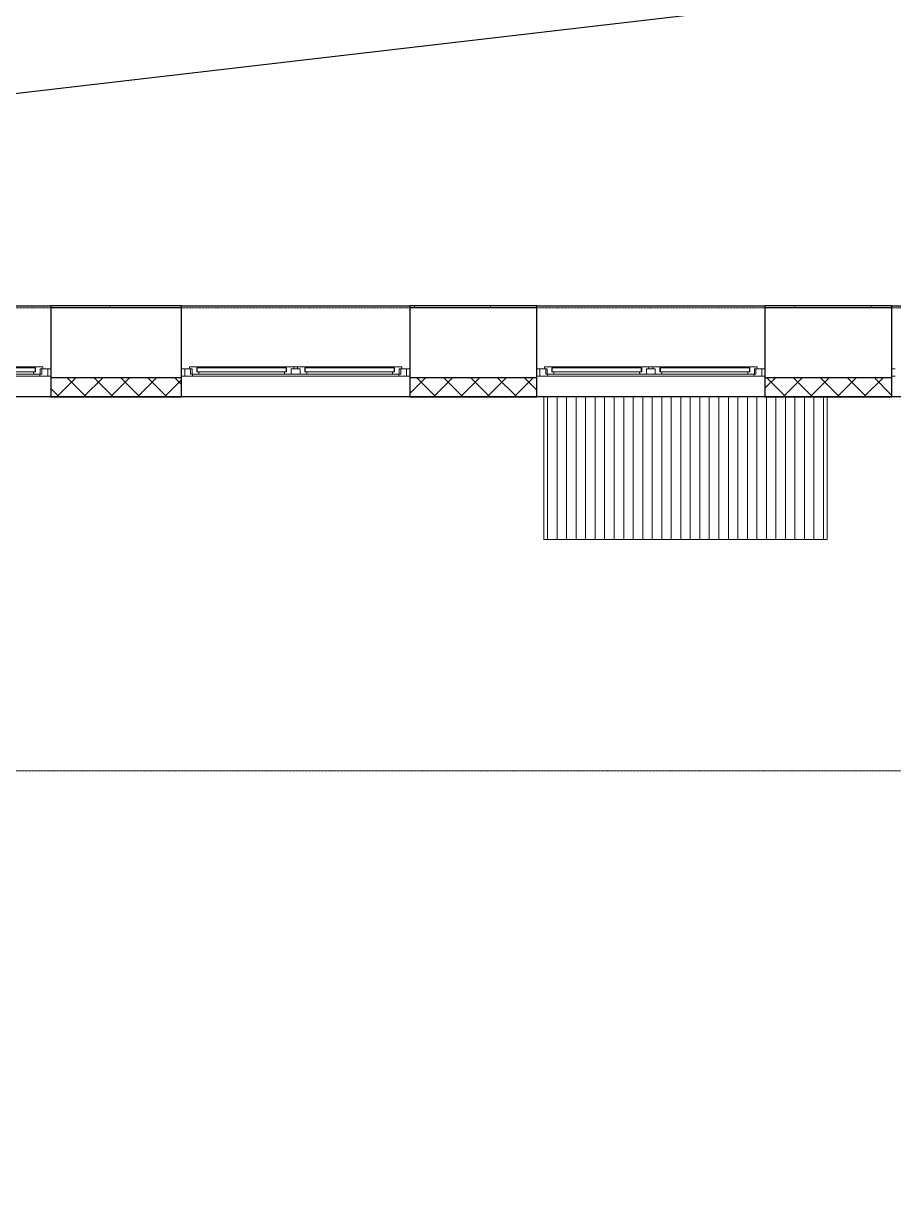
# Model space of a CAD drawing. Header units: millimetres. Extents: x -695119 to 412940, y -249585 to 622758.
# Drawn here: x 129918 to 136776, y -38424 to -29130 of the extents above; entities that cross this region are included whole.
import ezdxf

# ---------------------------------------------------------------- set-up
doc = ezdxf.new("R2010")
doc.units = ezdxf.units.MM
doc.linetypes.add('ADSK_Линия сетки', pattern=[25, 20, -2.5, 0, -2.5])
for name, color, linetype, lineweight in [('_Схема', 5, 'Continuous', 30), ('Каркас_Импост', 8, 'Continuous', 9), ('Крыши', 7, 'Continuous', 9), ('Окна', 252, 'Continuous', 9), ('Оси', 252, 'Continuous', 9), ('Остекление', 8, 'Continuous', 9), ('Стены разрез', 7, 'Continuous', 30), ('Стены штриховка', 7, 'Continuous', 9), ('Штриховка поверхностей', 7, 'Continuous', 9)]:
    doc.layers.add(name, color=color, linetype=linetype, lineweight=lineweight)
doc.layers.add('Стены', color=194, linetype='Continuous')

# ---------------------------------------------------------------- blocks, each defined once
blk = doc.blocks.new('1 этаж')
at = {"layer": 'Каркас_Импост', "color": 251, "true_color": 0x636466}
for p, q in [((-46401.4, -113087.4), (-44770.2, -113087.4)), ((-45500.4, -113070.4), (-44819.2, -113070.4)), ((-44821.4, -113012.4), (-45498.2, -113012.4)), ((-44804.8, -113012.4), (-44806.8, -113012.4)), ((-43571.4, -113087.4), (-41940.2, -113087.4)), ((-43534.8, -113012.4), (-43536.8, -113012.4)), ((-43522.4, -113070.4), (-42841.2, -113070.4)), ((-42843.4, -113012.4), (-43520.2, -113012.4)), ((-42826.8, -113012.4), (-42828.8, -113012.4)), ((-42720.8, -113070.4), (-42790.8, -113070.4)), ((-42770.8, -113012.4), (-42740.8, -113012.4)), ((-42740.8, -113029.4), (-42770.8, -113029.4)), ((-42682.8, -113012.4), (-42684.8, -113012.4)), ((-42670.4, -113070.4), (-41989.2, -113070.4)), ((-41991.4, -113012.4), (-42668.2, -113012.4)), ((-41974.8, -113012.4), (-41976.8, -113012.4)), ((-40771.4, -113087.4), (-39140.2, -113087.4)), ((-40734.8, -113012.4), (-40736.8, -113012.4)), ((-40722.4, -113070.4), (-40041.2, -113070.4)), ((-40043.4, -113012.4), (-40720.2, -113012.4)), ((-40026.8, -113012.4), (-40028.8, -113012.4)), ((-39920.8, -113070.4), (-39990.8, -113070.4)), ((-39970.8, -113012.4), (-39940.8, -113012.4)), ((-39940.8, -113029.4), (-39970.8, -113029.4)), ((-39882.8, -113012.4), (-39884.8, -113012.4)), ((-39870.4, -113070.4), (-39189.2, -113070.4)), ((-39191.4, -113012.4), (-39868.2, -113012.4)), ((-39174.8, -113012.4), (-39176.8, -113012.4))]:
    blk.add_line(p, q, dxfattribs=at)
at = {"layer": 'Каркас_Импост', "color": 251, "lineweight": 18, "true_color": 0x636466}
for p, q in [((-44821.4, -113012.4), (-44823.8, -113021.4)), ((-44823.8, -113021.4), (-44805.8, -113021.4)), ((-44805.8, -113053.4), (-44823.8, -113053.4)), ((-44823.8, -113053.4), (-44819.2, -113070.4)), ((-44806.8, -113012.4), (-44821.4, -113012.4)), ((-44819.2, -113070.4), (-44768.8, -113070.4)), ((-44805.8, -113013.4), (-44806.8, -113012.4)), ((-44804.8, -113012.4), (-44805.8, -113013.4)), ((-44805.8, -113021.4), (-44805.8, -113053.4)), ((-44748.8, -113012.4), (-44804.8, -113012.4)), ((-44774.8, -113070.4), (-44770.2, -113087.4)), ((-44770.2, -113087.4), (-44710.8, -113087.4)), ((-44768.8, -113070.4), (-44768.8, -113029.4)), ((-44768.8, -113029.4), (-44748.8, -113029.4)), ((-44756.8, -113070.4), (-44768.8, -113070.4)), ((-44756.8, -113029.4), (-44756.8, -113070.4)), ((-44748.8, -113029.4), (-44748.8, -113012.4)), ((-44710.8, -113029.4), (-44748.8, -113029.4)), ((-44710.8, -113087.4), (-44710.8, -113029.4)), ((-43592.8, -113029.4), (-43630.8, -113029.4)), ((-43630.8, -113029.4), (-43630.8, -113087.4)), ((-43630.8, -113087.4), (-43571.4, -113087.4)), ((-43536.8, -113012.4), (-43592.8, -113012.4)), ((-43592.8, -113012.4), (-43592.8, -113029.4)), ((-43592.8, -113029.4), (-43572.8, -113029.4)), ((-43584.8, -113070.4), (-43584.8, -113029.4)), ((-43572.8, -113070.4), (-43584.8, -113070.4)), ((-43572.8, -113029.4), (-43572.8, -113070.4)), ((-43572.8, -113070.4), (-43522.4, -113070.4)), ((-43571.4, -113087.4), (-43566.8, -113070.4)), ((-43535.8, -113013.4), (-43536.8, -113012.4)), ((-43534.8, -113012.4), (-43535.8, -113013.4)), ((-43535.8, -113053.4), (-43535.8, -113021.4)), ((-43535.8, -113021.4), (-43517.8, -113021.4)), ((-43517.8, -113053.4), (-43535.8, -113053.4)), ((-43520.2, -113012.4), (-43534.8, -113012.4)), ((-43522.4, -113070.4), (-43517.8, -113053.4)), ((-43517.8, -113021.4), (-43520.2, -113012.4)), ((-42843.4, -113012.4), (-42845.8, -113021.4)), ((-42845.8, -113021.4), (-42827.8, -113021.4)), ((-42827.8, -113053.4), (-42845.8, -113053.4)), ((-42845.8, -113053.4), (-42841.2, -113070.4)), ((-42828.8, -113012.4), (-42843.4, -113012.4)), ((-42841.2, -113070.4), (-42790.8, -113070.4)), ((-42827.8, -113013.4), (-42828.8, -113012.4)), ((-42826.8, -113012.4), (-42827.8, -113013.4)), ((-42827.8, -113021.4), (-42827.8, -113053.4)), ((-42770.8, -113012.4), (-42826.8, -113012.4)), ((-42790.8, -113070.4), (-42790.8, -113029.4)), ((-42790.8, -113029.4), (-42770.8, -113029.4)), ((-42770.8, -113029.4), (-42770.8, -113012.4)), ((-42684.8, -113012.4), (-42740.8, -113012.4)), ((-42740.8, -113012.4), (-42740.8, -113029.4)), ((-42740.8, -113029.4), (-42720.8, -113029.4)), ((-42720.8, -113029.4), (-42720.8, -113070.4)), ((-42720.8, -113070.4), (-42670.4, -113070.4)), ((-42683.8, -113013.4), (-42684.8, -113012.4)), ((-42682.8, -113012.4), (-42683.8, -113013.4)), ((-42683.8, -113053.4), (-42683.8, -113021.4)), ((-42683.8, -113021.4), (-42665.8, -113021.4)), ((-42665.8, -113053.4), (-42683.8, -113053.4)), ((-42668.2, -113012.4), (-42682.8, -113012.4)), ((-42670.4, -113070.4), (-42665.8, -113053.4)), ((-42665.8, -113021.4), (-42668.2, -113012.4)), ((-41991.4, -113012.4), (-41993.8, -113021.4)), ((-41993.8, -113021.4), (-41975.8, -113021.4)), ((-41975.8, -113053.4), (-41993.8, -113053.4)), ((-41993.8, -113053.4), (-41989.2, -113070.4)), ((-41976.8, -113012.4), (-41991.4, -113012.4)), ((-41989.2, -113070.4), (-41938.8, -113070.4)), ((-41975.8, -113013.4), (-41976.8, -113012.4)), ((-41974.8, -113012.4), (-41975.8, -113013.4)), ((-41975.8, -113021.4), (-41975.8, -113053.4)), ((-41918.8, -113012.4), (-41974.8, -113012.4)), ((-41944.8, -113070.4), (-41940.2, -113087.4)), ((-41940.2, -113087.4), (-41880.8, -113087.4)), ((-41938.8, -113070.4), (-41938.8, -113029.4)), ((-41938.8, -113029.4), (-41918.8, -113029.4)), ((-41926.8, -113070.4), (-41938.8, -113070.4)), ((-41926.8, -113029.4), (-41926.8, -113070.4)), ((-41918.8, -113029.4), (-41918.8, -113012.4)), ((-41880.8, -113029.4), (-41918.8, -113029.4)), ((-41880.8, -113087.4), (-41880.8, -113029.4)), ((-40792.8, -113029.4), (-40830.8, -113029.4)), ((-40830.8, -113029.4), (-40830.8, -113087.4)), ((-40830.8, -113087.4), (-40771.4, -113087.4)), ((-40736.8, -113012.4), (-40792.8, -113012.4)), ((-40792.8, -113012.4), (-40792.8, -113029.4)), ((-40792.8, -113029.4), (-40772.8, -113029.4)), ((-40784.8, -113070.4), (-40784.8, -113029.4)), ((-40772.8, -113070.4), (-40784.8, -113070.4)), ((-40772.8, -113029.4), (-40772.8, -113070.4)), ((-40772.8, -113070.4), (-40722.4, -113070.4)), ((-40771.4, -113087.4), (-40766.8, -113070.4)), ((-40735.8, -113013.4), (-40736.8, -113012.4)), ((-40734.8, -113012.4), (-40735.8, -113013.4)), ((-40735.8, -113053.4), (-40735.8, -113021.4)), ((-40735.8, -113021.4), (-40717.8, -113021.4)), ((-40717.8, -113053.4), (-40735.8, -113053.4)), ((-40720.2, -113012.4), (-40734.8, -113012.4)), ((-40722.4, -113070.4), (-40717.8, -113053.4)), ((-40717.8, -113021.4), (-40720.2, -113012.4)), ((-40043.4, -113012.4), (-40045.8, -113021.4)), ((-40045.8, -113021.4), (-40027.8, -113021.4)), ((-40027.8, -113053.4), (-40045.8, -113053.4)), ((-40045.8, -113053.4), (-40041.2, -113070.4)), ((-40028.8, -113012.4), (-40043.4, -113012.4)), ((-40041.2, -113070.4), (-39990.8, -113070.4)), ((-40027.8, -113013.4), (-40028.8, -113012.4)), ((-40026.8, -113012.4), (-40027.8, -113013.4)), ((-40027.8, -113021.4), (-40027.8, -113053.4)), ((-39970.8, -113012.4), (-40026.8, -113012.4)), ((-39990.8, -113070.4), (-39990.8, -113029.4)), ((-39990.8, -113029.4), (-39970.8, -113029.4)), ((-39970.8, -113029.4), (-39970.8, -113012.4)), ((-39884.8, -113012.4), (-39940.8, -113012.4)), ((-39940.8, -113012.4), (-39940.8, -113029.4)), ((-39940.8, -113029.4), (-39920.8, -113029.4)), ((-39920.8, -113029.4), (-39920.8, -113070.4)), ((-39920.8, -113070.4), (-39870.4, -113070.4)), ((-39883.8, -113013.4), (-39884.8, -113012.4)), ((-39882.8, -113012.4), (-39883.8, -113013.4)), ((-39883.8, -113053.4), (-39883.8, -113021.4)), ((-39883.8, -113021.4), (-39865.8, -113021.4)), ((-39865.8, -113053.4), (-39883.8, -113053.4)), ((-39868.2, -113012.4), (-39882.8, -113012.4)), ((-39870.4, -113070.4), (-39865.8, -113053.4)), ((-39865.8, -113021.4), (-39868.2, -113012.4)), ((-39191.4, -113012.4), (-39193.8, -113021.4)), ((-39193.8, -113021.4), (-39175.8, -113021.4)), ((-39175.8, -113053.4), (-39193.8, -113053.4)), ((-39193.8, -113053.4), (-39189.2, -113070.4)), ((-39176.8, -113012.4), (-39191.4, -113012.4)), ((-39189.2, -113070.4), (-39138.8, -113070.4)), ((-39175.8, -113013.4), (-39176.8, -113012.4)), ((-39174.8, -113012.4), (-39175.8, -113013.4)), ((-39175.8, -113021.4), (-39175.8, -113053.4)), ((-39118.8, -113012.4), (-39174.8, -113012.4)), ((-39144.8, -113070.4), (-39140.2, -113087.4)), ((-39140.2, -113087.4), (-39080.8, -113087.4)), ((-39138.8, -113070.4), (-39138.8, -113029.4)), ((-39138.8, -113029.4), (-39118.8, -113029.4)), ((-39126.8, -113070.4), (-39138.8, -113070.4)), ((-39126.8, -113029.4), (-39126.8, -113070.4)), ((-39118.8, -113029.4), (-39118.8, -113012.4)), ((-39080.8, -113029.4), (-39118.8, -113029.4)), ((-39080.8, -113087.4), (-39080.8, -113029.4))]:
    blk.add_line(p, q, dxfattribs=at)
at = {"layer": 'Крыши', "color": 251, "true_color": 0x636466}
for p, q in [((-40798.2, -113249.4), (-40798.2, -114375.4)), ((-38565.8, -114375.4), (-38565.8, -113249.4)), ((-40798.2, -114375.4), (-38565.8, -114375.4))]:
    blk.add_line(p, q, dxfattribs=at)
at = {"layer": 'Окна', "color": 251, "true_color": 0x636466}
for p, q in [((-44685.8, -113029.4), (-44710.8, -113029.4)), ((-44710.8, -113029.4), (-44710.8, -113087.4)), ((-44710.8, -113087.4), (-44685.8, -113087.4)), ((-43630.8, -113029.4), (-43655.8, -113029.4)), ((-43655.8, -113087.4), (-43630.8, -113087.4)), ((-43630.8, -113087.4), (-43630.8, -113029.4)), ((-41855.8, -113029.4), (-41880.8, -113029.4)), ((-41880.8, -113029.4), (-41880.8, -113087.4)), ((-41880.8, -113087.4), (-41855.8, -113087.4)), ((-40830.8, -113029.4), (-40855.8, -113029.4)), ((-40855.8, -113087.4), (-40830.8, -113087.4)), ((-40830.8, -113087.4), (-40830.8, -113029.4)), ((-39055.8, -113029.4), (-39080.8, -113029.4)), ((-39080.8, -113029.4), (-39080.8, -113087.4)), ((-39080.8, -113087.4), (-39055.8, -113087.4)), ((-38030.8, -113029.4), (-38055.8, -113029.4)), ((-38055.8, -113087.4), (-38030.8, -113087.4))]:
    blk.add_line(p, q, dxfattribs=at)
at = {"layer": 'Оси', "color": 251, "linetype": 'ADSK_Линия сетки', "true_color": 0x636466}
for p, q in [((4311.5, -112547.4), (-72628.1, -112547.4)), ((-30135.8, -116197.4), (-72628.1, -116197.4))]:
    blk.add_line(p, q, dxfattribs=at)
at = {"layer": 'Остекление', "color": 251, "true_color": 0x636466}
for p, q in [((-44808.8, -113021.4), (-45510.8, -113021.4)), ((-45510.8, -113053.4), (-44808.8, -113053.4)), ((-44808.8, -113053.4), (-44808.8, -113021.4)), ((-44808.8, -113021.4), (-44808.8, -113053.4)), ((-44805.8, -113021.4), (-44808.8, -113021.4)), ((-44808.8, -113053.4), (-44805.8, -113053.4)), ((-44805.8, -113053.4), (-44805.8, -113021.4)), ((-43532.8, -113021.4), (-43535.8, -113021.4)), ((-43535.8, -113021.4), (-43535.8, -113053.4)), ((-43535.8, -113053.4), (-43532.8, -113053.4)), ((-42830.8, -113021.4), (-43532.8, -113021.4)), ((-43532.8, -113021.4), (-43532.8, -113053.4)), ((-43532.8, -113053.4), (-43532.8, -113021.4)), ((-43532.8, -113053.4), (-42830.8, -113053.4)), ((-42830.8, -113053.4), (-42830.8, -113021.4)), ((-42830.8, -113021.4), (-42830.8, -113053.4)), ((-42827.8, -113021.4), (-42830.8, -113021.4)), ((-42830.8, -113053.4), (-42827.8, -113053.4)), ((-42827.8, -113053.4), (-42827.8, -113021.4)), ((-42680.8, -113021.4), (-42683.8, -113021.4)), ((-42683.8, -113021.4), (-42683.8, -113053.4)), ((-42683.8, -113053.4), (-42680.8, -113053.4)), ((-41978.8, -113021.4), (-42680.8, -113021.4)), ((-42680.8, -113021.4), (-42680.8, -113053.4)), ((-42680.8, -113053.4), (-42680.8, -113021.4)), ((-42680.8, -113053.4), (-41978.8, -113053.4)), ((-41978.8, -113053.4), (-41978.8, -113021.4)), ((-41978.8, -113021.4), (-41978.8, -113053.4)), ((-41975.8, -113021.4), (-41978.8, -113021.4)), ((-41978.8, -113053.4), (-41975.8, -113053.4)), ((-41975.8, -113053.4), (-41975.8, -113021.4)), ((-40732.8, -113021.4), (-40735.8, -113021.4)), ((-40735.8, -113021.4), (-40735.8, -113053.4)), ((-40735.8, -113053.4), (-40732.8, -113053.4)), ((-40030.8, -113021.4), (-40732.8, -113021.4)), ((-40732.8, -113021.4), (-40732.8, -113053.4)), ((-40732.8, -113053.4), (-40732.8, -113021.4)), ((-40732.8, -113053.4), (-40030.8, -113053.4)), ((-40030.8, -113053.4), (-40030.8, -113021.4)), ((-40030.8, -113021.4), (-40030.8, -113053.4)), ((-40027.8, -113021.4), (-40030.8, -113021.4)), ((-40030.8, -113053.4), (-40027.8, -113053.4)), ((-40027.8, -113053.4), (-40027.8, -113021.4)), ((-39880.8, -113021.4), (-39883.8, -113021.4)), ((-39883.8, -113021.4), (-39883.8, -113053.4)), ((-39883.8, -113053.4), (-39880.8, -113053.4)), ((-39178.8, -113021.4), (-39880.8, -113021.4)), ((-39880.8, -113021.4), (-39880.8, -113053.4)), ((-39880.8, -113053.4), (-39880.8, -113021.4)), ((-39880.8, -113053.4), (-39178.8, -113053.4)), ((-39178.8, -113053.4), (-39178.8, -113021.4)), ((-39178.8, -113021.4), (-39178.8, -113053.4)), ((-39175.8, -113021.4), (-39178.8, -113021.4)), ((-39178.8, -113053.4), (-39175.8, -113053.4)), ((-39175.8, -113053.4), (-39175.8, -113021.4))]:
    blk.add_line(p, q, dxfattribs=at)
at = {"layer": 'Стены', "color": 251, "true_color": 0x636466}
for p, q in [((-46485.8, -112532.4), (-44685.8, -112532.4)), ((-43655.8, -112532.4), (-41855.8, -112532.4)), ((-40855.8, -112532.4), (-39055.8, -112532.4)), ((-38055.8, -112532.4), (-36255.8, -112532.4)), ((-43655.8, -112547.4), (-44685.8, -112547.4)), ((-40855.8, -112547.4), (-41855.8, -112547.4)), ((-38055.8, -112547.4), (-39055.8, -112547.4)), ((-44685.8, -113097.4), (-43655.8, -113097.4)), ((-41855.8, -113097.4), (-40855.8, -113097.4)), ((-39055.8, -113097.4), (-38055.8, -113097.4)), ((-44685.8, -113249.4), (-46485.8, -113249.4)), ((-41855.8, -113249.4), (-43655.8, -113249.4)), ((-39055.8, -113249.4), (-40855.8, -113249.4)), ((-37217.8, -113249.4), (-38055.8, -113249.4))]:
    blk.add_line(p, q, dxfattribs=at)
at = {"layer": 'Стены разрез', "color": 251, "true_color": 0x636466}
for p, q in [((-44685.8, -112532.4), (-44685.8, -113249.4)), ((-43655.8, -112532.4), (-44685.8, -112532.4)), ((-43655.8, -113249.4), (-43655.8, -112532.4)), ((-41855.8, -112532.4), (-41855.8, -113249.4)), ((-40855.8, -112532.4), (-41855.8, -112532.4)), ((-40855.8, -113249.4), (-40855.8, -112532.4)), ((-39055.8, -112532.4), (-39055.8, -113249.4)), ((-38055.8, -112532.4), (-39055.8, -112532.4)), ((-38055.8, -113249.4), (-38055.8, -112532.4)), ((-44685.8, -113249.4), (-43655.8, -113249.4)), ((-41855.8, -113249.4), (-40855.8, -113249.4)), ((-39055.8, -113249.4), (-38055.8, -113249.4))]:
    blk.add_line(p, q, dxfattribs=at)
at = {"layer": 'Стены разрез', "color": 251, "linetype": 'Continuous', "lineweight": 9, "true_color": 0x636466}
for p, q in [((-44219.8, -112547.4), (-44219.8, -112532.4)), ((-41819.8, -112547.4), (-41819.8, -112532.4)), ((-41219.8, -112547.4), (-41219.8, -112532.4)), ((-38819.8, -112547.4), (-38819.8, -112532.4)), ((-38219.8, -112547.4), (-38219.8, -112532.4)), ((-44636.7, -113247.4), (-44486.7, -113097.4)), ((-44410.2, -113247.4), (-44560.2, -113097.4)), ((-44424.6, -113247.4), (-44274.6, -113097.4)), ((-44198.1, -113247.4), (-44348.1, -113097.4)), ((-44212.5, -113247.4), (-44062.5, -113097.4)), ((-43986, -113247.4), (-44136, -113097.4)), ((-44000.3, -113247.4), (-43850.3, -113097.4)), ((-43773.8, -113247.4), (-43923.8, -113097.4)), ((-43655.8, -113153.3), (-43711.7, -113097.4)), ((-41853.8, -113222.2), (-41729, -113097.4)), ((-41652.5, -113247.4), (-41802.5, -113097.4)), ((-41666.9, -113247.4), (-41516.9, -113097.4)), ((-41440.4, -113247.4), (-41590.4, -113097.4)), ((-41454.7, -113247.4), (-41304.7, -113097.4)), ((-41228.3, -113247.4), (-41378.3, -113097.4)), ((-41242.6, -113247.4), (-41092.6, -113097.4)), ((-41016.1, -113247.4), (-41166.1, -113097.4)), ((-41030.5, -113247.4), (-40880.5, -113097.4)), ((-40857.8, -113193.6), (-40954, -113097.4)), ((-39053.8, -113179.9), (-38971.3, -113097.4)), ((-38894.8, -113247.4), (-39044.8, -113097.4)), ((-38909.2, -113247.4), (-38759.2, -113097.4)), ((-38682.7, -113247.4), (-38832.7, -113097.4)), ((-38697, -113247.4), (-38547, -113097.4)), ((-38470.5, -113247.4), (-38620.5, -113097.4)), ((-38484.9, -113247.4), (-38334.9, -113097.4)), ((-38258.4, -113247.4), (-38408.4, -113097.4)), ((-38272.8, -113247.4), (-38122.8, -113097.4)), ((-38057.8, -113235.8), (-38196.3, -113097.4)), ((-44622.4, -113247.4), (-44683.8, -113185.9)), ((-43788.2, -113247.4), (-43655.8, -113115)), ((-44683.8, -113210.2), (-44685.8, -113206.8)), ((-44309.3, -113249.4), (-44310.4, -113247.4)), ((-41728.3, -113249.4), (-41728.9, -113248.3)), ((-41594.7, -113247.4), (-41595.9, -113249.4)), ((-39030, -113249.4), (-39031.1, -113247.4)), ((-38779.1, -113247.4), (-38780.2, -113249.4)), ((-38544.5, -113247.4), (-38545.6, -113249.4)), ((-38060.6, -113247.4), (-38057.8, -113244.5))]:
    blk.add_line(p, q, dxfattribs=at)
at = {"layer": 'Стены штриховка', "color": 251, "true_color": 0x636466}
for p, q in [((-44683.8, -113173.4), (-44685.8, -113173.4)), ((-44683.8, -113173.4), (-44683.8, -113247.4)), ((-43655.8, -113173.4), (-43657.8, -113173.4)), ((-43657.8, -113247.4), (-43657.8, -113173.4)), ((-41853.8, -113173.4), (-41855.8, -113173.4)), ((-41853.8, -113173.4), (-41853.8, -113247.4)), ((-40855.8, -113173.4), (-40857.8, -113173.4)), ((-40857.8, -113247.4), (-40857.8, -113173.4)), ((-39053.8, -113173.4), (-39055.8, -113173.4)), ((-39053.8, -113173.4), (-39053.8, -113247.4)), ((-38055.8, -113173.4), (-38057.8, -113173.4)), ((-38057.8, -113247.4), (-38057.8, -113173.4)), ((-44683.8, -113247.4), (-43657.8, -113247.4)), ((-41853.8, -113247.4), (-40857.8, -113247.4)), ((-39053.8, -113247.4), (-38057.8, -113247.4))]:
    blk.add_line(p, q, dxfattribs=at)
at = {"layer": 'Штриховка поверхностей', "color": 251, "linetype": 'Continuous', "true_color": 0x636466}
for p, q in [((-40769.8, -114375.4), (-40769.8, -113249.4)), ((-40694.8, -114375.4), (-40694.8, -113249.4)), ((-40619.8, -114375.4), (-40619.8, -113249.4)), ((-40544.8, -114375.4), (-40544.8, -113249.4)), ((-40469.8, -114375.4), (-40469.8, -113249.4)), ((-40394.8, -114375.4), (-40394.8, -113249.4)), ((-40319.8, -114375.4), (-40319.8, -113249.4)), ((-40244.8, -114375.4), (-40244.8, -113249.4)), ((-40169.8, -114375.4), (-40169.8, -113249.4)), ((-40094.8, -114375.4), (-40094.8, -113249.4)), ((-40019.8, -114375.4), (-40019.8, -113249.4)), ((-39944.8, -114375.4), (-39944.8, -113249.4)), ((-39869.8, -114375.4), (-39869.8, -113249.4)), ((-39794.8, -114375.4), (-39794.8, -113249.4)), ((-39719.8, -114375.4), (-39719.8, -113249.4)), ((-39644.8, -114375.4), (-39644.8, -113249.4)), ((-39569.8, -114375.4), (-39569.8, -113249.4)), ((-39494.8, -114375.4), (-39494.8, -113249.4)), ((-39419.8, -114375.4), (-39419.8, -113249.4)), ((-39344.8, -114375.4), (-39344.8, -113249.4)), ((-39269.8, -114375.4), (-39269.8, -113249.4)), ((-39194.8, -114375.4), (-39194.8, -113249.4)), ((-39119.8, -114375.4), (-39119.8, -113249.4)), ((-39044.8, -114375.4), (-39044.8, -113249.4)), ((-38969.8, -114375.4), (-38969.8, -113249.4)), ((-38894.8, -114375.4), (-38894.8, -113249.4)), ((-38819.8, -114375.4), (-38819.8, -113249.4)), ((-38744.8, -114375.4), (-38744.8, -113249.4)), ((-38669.8, -114375.4), (-38669.8, -113249.4)), ((-38594.8, -114375.4), (-38594.8, -113249.4))]:
    blk.add_line(p, q, dxfattribs=at)

msp = doc.modelspace()

# ---------------------------------------------------------------- linework, layer by layer
at = {"layer": '_Схема', "color": 5}
msp.add_line((-160630.689, -63538.828), (220869.926, -19071.484), dxfattribs=at)

# ---------------------------------------------------------------- block references
msp.add_blockref('1 этаж', (174819.19, 81176.937))

doc.saveas('drawing.dxf')
